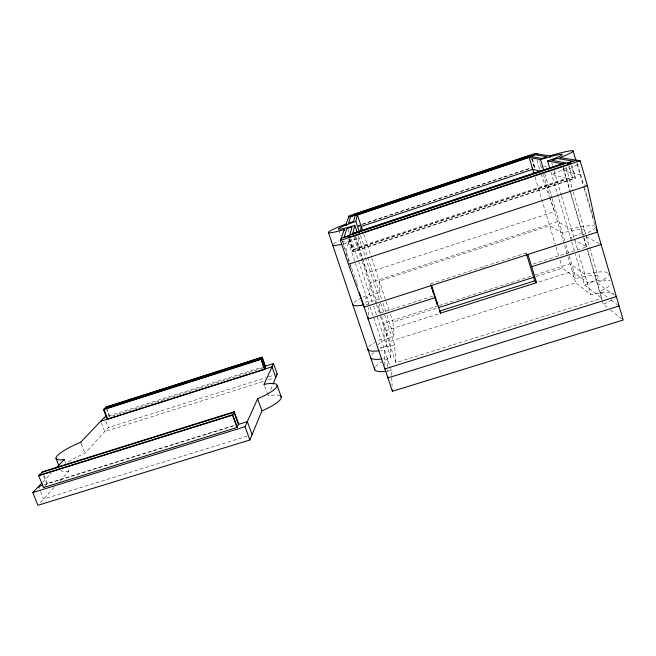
<?xml version="1.0" encoding="UTF-8"?>
<svg xmlns="http://www.w3.org/2000/svg" width="656" height="656" viewBox="0 0 656 656"><rect width="100%" height="100%" fill="white"/><g stroke="black" fill="none" stroke-linecap="round" stroke-linejoin="round"><path stroke-width="0.49" stroke-dasharray="3.28 2.46" d="M368.401 315.315L368.852 307.508M369.025 304.564L347.467 239.284M571.827 165.255L575.656 178.293L353.002 251.822L353.494 249.51L349.746 238.3M358.348 226.648L358.611 225.418L361.522 224.442M346.048 251.806L348.541 242.515A32.029 3.05 -18.6 0 1 343.35 243.876M279.948 395.617A30.684 6.822 -20.2 0 0 268.197 395.814L268.706 394.592M270.682 389.82L272.601 385.211M40.434 502.545L54.62 486.875M59.876 481.069L68.905 471.098L67.757 468.195M68.093 461.98A30.848 6.322 -22.2 0 1 85.034 453.28L108.338 427.548L265.787 377.725M44.682 486.334L47.388 483.447L234.766 425.162M262.777 368.024L109.511 416.978L106.805 409.967M42.558 482.324L51.389 473.042M362.497 224.114L530.647 168.01M358.561 225.648L361.464 224.672M362.432 224.352L532.959 167.46M358.283 226.96L360.226 226.312M353.494 249.51L571.86 177.333L575.656 178.293M353.412 249.87L572.45 177.481L568.998 165.755M430.475 283.786L526.169 252.954M432.714 296.225L379.381 313.314L379.373 303.99M533.164 264.04L586.702 246.886L575 240.211M438.306 305.811L383.826 323.178L384.17 337.783A31.463 6.478 -18.1 0 0 377.659 340.825M439.217 305.516L455.617 300.292M456.527 299.997L531.278 276.168M535.009 274.979L570.08 263.794L584.799 274.224A33.349 6.576 -15.9 0 1 607.751 272.584M377.963 344.908A20.967 4.313 -18.1 0 1 393.969 336.216L392.969 322.137L437.445 307.967M536.288 276.471L562.389 268.165L576.05 278.579A22.222 4.387 -15.9 0 1 597.829 276.266A22.222 4.387 -15.9 0 1 584.537 285.057L575.304 254.003M108.486 416.027L262.736 366.958M437.978 314.076L386.269 330.501L386.794 345.63A31.422 6.732 -18.1 0 0 380.3 348.705M539.166 281.924L572.352 271.379L587.218 282.383A33.3 6.839 -15.8 0 1 610.211 280.981M268.632 376.823L273.634 375.248M263.023 381.554L104.673 431.599L101.418 423.186M268.493 379.832L273.962 378.102M375.658 366.597A31.357 7.118 -18 0 1 390.714 357.372L389.918 341.456L575.738 282.736L590.835 294.585A33.235 7.232 -15.6 0 1 613.885 293.535M380.423 316.43L395.847 362.702L601.855 298.267L587.653 250.125M44.305 484.751L234.684 425.547M247.287 436.125L43.583 499.06L40.442 491.246M543.553 166.329L547.375 167.206M580.757 174.906L563.996 171.044A33.956 3.108 -17.6 0 0 576.411 163.869M587.44 185.722L583.619 184.672L577.264 162.967M563.143 168.157L582.856 234.955L583.717 235.406M586.349 236.783L599.338 243.581M572.237 238.628L570.433 237.603A22.394 3.403 -16.7 0 0 584.086 229.625A22.394 3.403 -16.7 0 0 562.463 233.052L549.654 225.738L379.357 281.071L379.365 292.256A21.131 3.346 -18.3 0 0 363.399 299.94M614.237 295.11L596.993 282.875A33.349 6.576 -15.9 0 0 608.612 275.618M607.161 297.152L599.543 291.51A33.3 6.839 -15.8 0 0 611.105 284.138M611.171 300.112L617.435 304.753M584.537 285.057L601.855 298.267M602.265 300.727L603.348 304.409L606.825 307.139M610.4 309.944L621.855 318.939M525.702 253.101L527.465 254.602M483.497 266.705L484.743 268.361M44.132 475.321L47.388 483.447M43.509 475.961L46.773 484.103M64.878 460.93L65.944 463.628M81.246 443.612L85.034 453.28M105.87 421.16L108.338 427.548M106.436 407.901L109.814 416.658M264.786 386.269L268.197 395.814M541.085 173.824L549.138 196.529M549.474 197.472L554.517 211.667L367.065 272.888L355.158 234.594M338.816 229.903L340.759 235.701M342.711 241.49L356.241 281.834M356.569 282.793L357.856 286.631M342.022 241.129L342.317 242.007M342.908 243.761L343.203 244.639M343.498 245.516L343.793 246.402M344.384 248.157L344.671 249.034M346.163 253.47L348.984 261.867M350.279 265.721L351.247 268.616M347.951 229.321L349.222 233.142M351.214 239.096L372.362 302.432M373.584 306.073L376.921 316.077M377.225 316.987L390.714 357.372M349.656 238.628L353.379 250.051M348.951 239.12L353.076 251.453L575.05 178.137L571.499 166.075M348.861 239.456L353.002 251.822M370.033 306.729L391.378 370.517L391.624 375.396M360.546 235.627L382.12 300.555M383.038 303.31L385.777 311.575M386.999 315.233L393.969 336.216M358.283 235.807L379.373 299.193L379.373 300.768M380.644 303.039L384.154 313.568M384.473 314.527L394.592 344.949L395.847 362.702M354.814 236.119L377.085 302.941M377.93 305.483L380.464 313.076M381.579 316.446L389.918 341.456M353.928 236.955L361.932 260.965M362.251 261.933L376.15 303.621M376.478 304.589L380.16 315.651M363.785 234.118L371.411 257.119M371.731 258.079L385.334 299.111M386.187 301.678L389.582 311.92M390.427 314.478L392.969 322.137M539.24 160.531L539.462 161.269M540.126 163.483L540.347 164.213M540.56 164.951L541.659 168.633M543.414 174.512L563.824 242.818M564.603 245.451L567.743 255.947M567.998 256.816L575.738 282.736M536.985 160.302L539.88 169.978M532.369 158.891L535.099 168.002L534.394 167.821L531.672 158.752M531.86 158.793L534.583 167.87M535.05 177.071L555.247 244.376M556.042 247.025L559.224 257.611M560.019 260.252L562.389 268.165M550.876 171.823L571.319 240.588M571.761 242.08L574.861 252.511M544.652 173.364L551.95 197.825M552.245 198.809L565.029 241.638M565.882 244.499L568.432 253.052M569.285 255.906L576.05 278.579M563.25 167.403L570.499 191.995M570.794 192.971L583.807 237.087M584.094 238.062L587.415 249.321M583.676 237.734L601.995 299.808M551.811 163.057L552.516 165.435M554.033 170.56L561.257 194.889M561.544 195.857L573.893 237.488M574.738 240.326L578.1 251.674M578.945 254.503L590.835 294.585M568.711 166.616L571.86 177.333M566.079 167.665L572.967 191.052M573.254 192.028L589.334 246.607M589.621 247.583L598.231 276.824M584.184 186.607L593.803 219.489M576.985 164.123L583.848 187.575M584.135 188.551L595 225.689M391.747 377.913L392.14 385.769M387.532 366.835L387.229 358.135A31.422 6.732 -18.1 0 1 383.67 358.75M387.639 369.886L387.712 371.968M384.826 365.236L384.457 349.845A31.463 6.478 -18.1 0 1 380.898 350.484M394.592 344.949A20.967 4.313 -18.1 0 1 378.815 346.893M391.378 370.517A31.357 7.118 -18 0 1 387.811 371.099M611.876 299.71A33.235 7.232 -15.6 0 1 603.348 304.409M371.632 354.675A31.422 6.732 -18.1 0 1 373.969 352.584M343.113 241.006A21.345 2.034 -18.6 0 0 359.086 238.21L357.405 247.394L566.456 178.268L551.614 174.316A22.632 2.066 -17.6 0 0 563.135 167.542M379.373 299.193A21.131 3.346 -18.3 0 1 364.367 301.973M333.576 243.884A32.029 3.05 -18.6 0 1 339.127 240.834M369.066 303.843A31.701 5.027 -18.3 0 1 365.523 304.605M354.027 302.432A31.701 5.027 -18.3 0 1 360.087 298.57M362.998 297.119A31.701 5.027 -18.3 0 1 369.623 294.208L370.296 282.572L557.51 221.703L571.36 228.944A33.604 5.109 -16.7 0 1 594.639 226.148M595.353 227.394A33.604 5.109 -16.7 0 1 582.856 234.955M368.951 346.696A31.463 6.478 -18.1 0 1 374.797 342.391M68.905 471.098A30.848 6.322 -22.2 0 1 60.811 470.426"/><path stroke-width="0.98" d="M368.287 317.225L368.18 319.078L434.977 297.693M360.324 231.437L361.243 226.451L532.713 169.289L540.708 171.413M353.051 234.34L352.764 233.47L354.806 225.352A21.386 1.755 -18.7 0 1 338.48 228.977A21.386 1.755 -18.7 0 1 355.814 221.367L357.422 214.947L529.138 157.391L540.544 159.597A22.681 1.788 -17.8 0 1 561.905 154.324A22.681 1.788 -17.8 0 1 547.645 160.966L549.884 168.485M348.812 235.504L348.229 237.546L571.278 163.393L567.563 162.713L348.812 235.504L349.435 237.365M560.011 157.555L580.166 160.802L587.44 185.722L597.477 232.06L364.187 307.172L348.434 264.286L340.439 240.49L344.22 229.584A32.095 2.632 -18.7 0 1 328.41 232.355A32.095 2.632 -18.7 0 1 346.163 223.958L348.943 215.922L534.96 153.52L549.687 155.89A34.038 2.681 -17.8 0 1 572.672 150.741A34.038 2.681 -17.8 0 1 560.011 157.555L560.265 158.399M41.992 482.923L32.8 492.582L37.941 505.3L249.87 439.963L261.933 410.894A30.684 6.822 -20.2 0 0 280.489 395.912M273.068 384.08L277.201 374.117L273.462 363.547L264.876 366.278M249.87 439.963L245.057 426.703L257.595 398.815A30.75 6.453 -20.1 0 0 276.898 386.482A30.75 6.453 -20.1 0 0 264.097 384.359L273.462 363.547M236.98 427.491L238.669 423.948L234.233 411.755L42.681 471.713L38.753 475.723L43.517 487.58L236.98 427.491L232.486 415.158L234.233 411.755M264.606 369.394L265.705 367.089L262.17 357.159L106.092 407.023L103.517 409.656L107.264 419.381L264.606 369.394L261.039 359.365L262.17 357.159M43.517 487.58L43.993 487.08M107.264 419.381L107.674 418.938M56.678 467.482L64.296 459.471A30.906 5.978 -22 0 1 57.457 455.535A30.906 5.978 -22 0 1 80.696 442.226L104.386 417.331L106.436 416.675M354.593 215.135L348.508 217.177L348.746 217.89M530.86 156.038L537.256 153.889L537.477 154.627M354.527 215.348L350.714 216.628L348.615 223.138L353.527 221.498L355.175 215.512L531.18 156.513L541.905 158.49L547.088 156.759L535.239 154.759L531.237 156.103M352.764 233.47L562.176 163.77L562.446 164.681M348.762 235.66L344.064 237.226L346.811 228.714L352.01 226.976L349.878 234.717L565.71 162.893L551.753 160.31L557.256 158.473L572.852 161.105L567.85 162.77M348.672 235.98L341.136 238.489L341.432 239.366M568.432 162.877L576.46 160.203L576.731 161.122M340.439 240.49L580.166 160.802M348.434 264.286L587.44 185.722M531.688 266.738L601.117 244.508L600.675 244.278M105.788 407.335L262.031 357.422L265.573 367.368M103.927 409.229L261.219 359.012L264.786 369.025M103.517 409.656L261.039 359.365M437.06 304.171L437.527 304.023L436.847 301.965L436.388 302.113L437.06 304.171L430.771 284.704M438.397 307.664L534.501 277.045M536.551 282.687L534.689 280.858L439.774 311.026L440.488 313.191L536.551 282.687L527.941 254.454M116.235 416.298L100.663 421.242L100.909 421.89M117.194 415.994L145.238 407.081M146.206 406.777L165.681 400.586M166.575 400.308L204.967 388.106M205.869 387.819L233.823 378.938M234.725 378.651L254.708 372.305M255.619 372.018L271.986 366.811L275.791 377.52M276.488 374.338L277.201 374.117M42.058 472.345L233.954 412.296L238.399 424.506M39.229 475.231L232.7 414.748L237.185 427.056M38.753 475.723L232.486 415.158M42.73 485.243L38.548 486.547L39.18 488.113M238.464 424.366L247.345 421.603L252.076 434.649M32.8 492.582L245.057 426.703M359.332 292.715L392.419 391.296L623.2 319.997L596.066 227.23M547.645 160.966L562.176 163.77M615.648 296.11L616.361 296.61L384.908 368.918L384.9 368.451M618.387 305.458L619.1 305.983L387.917 377.889L387.86 376.208M56.031 458.601L58.827 465.637M64.296 459.471L64.591 460.2M80.696 442.226L80.975 442.923M104.271 410.115L107.338 418.061M104.386 417.331L104.632 417.97M257.595 398.815L261.933 410.894M264.097 384.359L264.36 385.072M277.119 385.367L281.293 397.126M328.492 232.65L374.781 369.845M346.163 223.958L346.671 225.492M348.721 235.816L349.304 237.857M344.22 229.584L344.49 230.387M355.814 221.367L359.398 232.167M354.806 225.352L357.217 232.593M431.369 286.541L431.984 288.419M357.422 214.947L362.514 230.289M432.853 291.133L433.485 293.06M431.541 285.483L440.488 313.191M526.456 253.888L534.689 280.858M529.138 157.391L533.877 173.176M540.544 159.597L543.644 169.994M549.687 155.89L550.154 157.481M568.137 162.819L568.711 164.779M567.563 162.713L568.137 164.664M573.123 150.921L575.886 160.351M392.354 389.894L392.419 391.296M381.972 358.98A31.422 6.732 -18.1 0 1 370.566 356.413M386.113 371.321A31.357 7.118 -18 0 1 374.822 367.852M341.76 244.253A32.029 3.05 -18.6 0 1 332.83 244.565M363.834 304.925A31.701 5.027 -18.3 0 1 352.838 303.876M379.201 350.73A31.463 6.478 -18.1 0 1 367.86 348.393M609.153 274.019A33.349 6.576 -15.9 0 1 609.137 274.503M354.871 214.151L354.478 215.521L531.549 156.161L529.089 155.71L354.871 214.151"/></g></svg>
